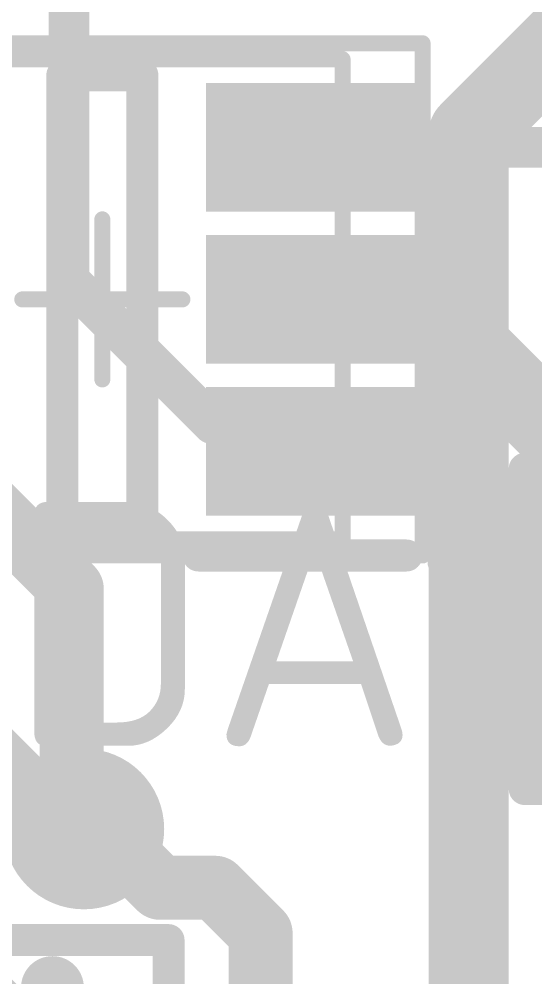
# Model space of a CAD drawing. Header units: inches. Extents: x 0 to 220, y 0 to 115.
# Drawn here: x 128.39 to 131.61, y 51.58 to 57.56 of the extents above; entities that cross this region are included whole.
import ezdxf

# ---------------------------------------------------------------- set-up
doc = ezdxf.new("R2010")
doc.units = ezdxf.units.IN
for name, color, linetype in [('Bottom Layer- Bottom', 5, 'Continuous'), ('Bottom Solder- Bot Mask', 6, 'Continuous'), ('Mechanical 1- Top Assy', 6, 'Continuous'), ('Mechanical 13', 56, 'Continuous'), ('Mechanical 15', 56, 'Continuous'), ('Top 3D Body', 56, 'Continuous'), ('Top Assembly', 56, 'Continuous'), ('Top Component Center', 56, 'Continuous'), ('Top Courtyard', 56, 'Continuous'), ('Top Layer- Top', 1, 'Continuous'), ('Top Overlay- Top Silk', 2, 'Continuous'), ('Top Paste- Top Paste', 8, 'Continuous'), ('Top Solder- Top Mask', 216, 'Continuous')]:
    doc.layers.add(name, color=color, linetype=linetype)
doc.styles.add('GOST type B', font='', dxfattribs={"height": 0.2})
doc.styles.get('GOST type B').set_extended_font_data('GOST type B')

# ---------------------------------------------------------------- blocks, each defined once
blk = doc.blocks.new('CAP__1206_21')
at = {"layer": 'Top Layer- Top'}
for points in [[(-1.99999727, -0.8000022099999999), (-1.99999727, 0.79999713), (-0.99999673, 0.79999713), (-0.99999673, -0.8000022099999999)], [(0.99999673, -0.79999713), (0.99999673, 0.8000022099999999), (1.99999727, 0.8000022099999999), (1.99999727, -0.79999713)]]:
    blk.add_hatch(color=7, dxfattribs=at).paths.add_polyline_path(points)
at = {"layer": 'Top Paste- Top Paste'}
for points in [[(-1.99999727, -0.8000022099999999), (-1.99999727, 0.79999713), (-0.99999673, 0.79999713), (-0.99999673, -0.8000022099999999)], [(0.99999673, -0.79999713), (0.99999673, 0.8000022099999999), (1.99999727, 0.8000022099999999), (1.99999727, -0.79999713)]]:
    blk.add_hatch(color=7, dxfattribs=at).paths.add_polyline_path(points)
at = {"layer": 'Top Solder- Top Mask'}
for points in [[(-2.10159727, -0.9016022099999998), (-2.10159727, 0.9015971299999999), (-0.8983967299999999, 0.9015971299999999), (-0.8983967299999999, -0.9016022099999998)], [(0.8983967299999999, -0.9015971299999999), (0.8983967299999999, 0.9016022099999998), (2.10159727, 0.9016022099999998), (2.10159727, -0.9015971299999999)]]:
    blk.add_hatch(color=7, dxfattribs=at).paths.add_polyline_path(points)
at = {"layer": 'Mechanical 13'}
for points in [[(-1.59999934, 0.77499972, 0.0999998, 0.0999998, 0), (-1.60000442, -0.77499972, 0.0999998, 0.0999998, 0)], [(1.60000188, 0.77499718, 0.0999998, 0.0999998, 0), (-1.59999934, 0.77499972, 0.0999998, 0.0999998, 0)], [(1.60000188, 0.77499718, 0.0999998, 0.0999998, 0), (1.5999968, -0.77499972, 0.0999998, 0.0999998, 0)], [(1.5999968, -0.77499972, 0.0999998, 0.0999998, 0), (-1.60000442, -0.77499972, 0.0999998, 0.0999998, 0)]]:
    blk.add_lwpolyline(points, format="xyseb", dxfattribs=at)
for points in [[(-1.62499802, 0.77499972, 0.0499999, 0.0499999, 1), (-1.57500066, 0.77499972, 0.0499999, 0.0499999, 1)], [(-1.62499802, 0.77499972, 0.0499999, 0.0499999, 1), (-1.57500066, 0.77499972, 0.0499999, 0.0499999, 1)], [(1.5750032, 0.77499718, 0.0499999, 0.0499999, 1), (1.62500056, 0.77499718, 0.0499999, 0.0499999, 1)], [(1.5750032, 0.77499718, 0.0499999, 0.0499999, 1), (1.62500056, 0.77499718, 0.0499999, 0.0499999, 1)], [(-1.6250031, -0.77499972, 0.0499999, 0.0499999, 1), (-1.57500574, -0.77499972, 0.0499999, 0.0499999, 1)], [(-1.6250031, -0.77499972, 0.0499999, 0.0499999, 1), (-1.57500574, -0.77499972, 0.0499999, 0.0499999, 1)], [(1.57499812, -0.77499972, 0.0499999, 0.0499999, 1), (1.62499548, -0.77499972, 0.0499999, 0.0499999, 1)], [(1.57499812, -0.77499972, 0.0499999, 0.0499999, 1), (1.62499548, -0.77499972, 0.0499999, 0.0499999, 1)]]:
    blk.add_lwpolyline(points, format="xyseb", close=True, dxfattribs=at)
at = {"layer": 'Mechanical 15'}
for points in [[(-2.19999814, 1.00000054, 0.0999998, 0.0999998, 0), (-2.20000068, -1.00000054, 0.0999998, 0.0999998, 0)], [(2.20000068, 1.00000054, 0.0999998, 0.0999998, 0), (-2.19999814, 1.00000054, 0.0999998, 0.0999998, 0)], [(2.20000068, 1.00000054, 0.0999998, 0.0999998, 0), (2.19999814, -1.00000054, 0.0999998, 0.0999998, 0)], [(2.54e-06, -0.499999, 0.0999998, 0.0999998, 0), (0, 0.49999646, 0.0999998, 0.0999998, 0)], [(0.499999, 2.54e-06, 0.0999998, 0.0999998, 0), (-0.49999646, 0, 0.0999998, 0.0999998, 0)], [(2.19999814, -1.00000054, 0.0999998, 0.0999998, 0), (-2.20000068, -1.00000054, 0.0999998, 0.0999998, 0)]]:
    blk.add_lwpolyline(points, format="xyseb", dxfattribs=at)
for points in [[(-2.22499682, 1.00000054, 0.0499999, 0.0499999, 1), (-2.17499946, 1.00000054, 0.0499999, 0.0499999, 1)], [(-2.22499682, 1.00000054, 0.0499999, 0.0499999, 1), (-2.17499946, 1.00000054, 0.0499999, 0.0499999, 1)], [(2.175002, 1.00000054, 0.0499999, 0.0499999, 1), (2.22499936, 1.00000054, 0.0499999, 0.0499999, 1)], [(2.175002, 1.00000054, 0.0499999, 0.0499999, 1), (2.22499936, 1.00000054, 0.0499999, 0.0499999, 1)], [(-0.02499868, 0.49999646, 0.0499999, 0.0499999, 1), (0.02499868, 0.49999646, 0.0499999, 0.0499999, 1)], [(-0.5249951399999999, 0, 0.0499999, 0.0499999, 1), (-0.47499778, 0, 0.0499999, 0.0499999, 1)], [(0.47500032, 2.54e-06, 0.0499999, 0.0499999, 1), (0.5249976799999999, 2.54e-06, 0.0499999, 0.0499999, 1)], [(-0.02499614, -0.499999, 0.0499999, 0.0499999, 1), (0.02500122, -0.499999, 0.0499999, 0.0499999, 1)], [(-2.22499936, -1.00000054, 0.0499999, 0.0499999, 1), (-2.175002, -1.00000054, 0.0499999, 0.0499999, 1)], [(-2.22499936, -1.00000054, 0.0499999, 0.0499999, 1), (-2.175002, -1.00000054, 0.0499999, 0.0499999, 1)], [(2.17499946, -1.00000054, 0.0499999, 0.0499999, 1), (2.22499682, -1.00000054, 0.0499999, 0.0499999, 1)], [(2.17499946, -1.00000054, 0.0499999, 0.0499999, 1), (2.22499682, -1.00000054, 0.0499999, 0.0499999, 1)]]:
    blk.add_lwpolyline(points, format="xyseb", close=True, dxfattribs=at)
at = {"layer": 'Top Overlay- Top Silk'}
for points in [[(-2.19999814, 1.00000054, 0.1999996, 0.1999996, 0), (-2.20000068, -1.00000054, 0.1999996, 0.1999996, 0)], [(2.20000068, 1.00000054, 0.1999996, 0.1999996, 0), (-2.19999814, 1.00000054, 0.1999996, 0.1999996, 0)], [(2.20000068, 1.00000054, 0.1999996, 0.1999996, 0), (2.19999814, -1.00000054, 0.1999996, 0.1999996, 0)], [(2.19999814, -1.00000054, 0.1999996, 0.1999996, 0), (-2.20000068, -1.00000054, 0.1999996, 0.1999996, 0)]]:
    blk.add_lwpolyline(points, format="xyseb", dxfattribs=at)
for points in [[(-2.24999804, 1.00000054, 0.0999998, 0.0999998, 1), (-2.14999824, 1.00000054, 0.0999998, 0.0999998, 1)], [(-2.24999804, 1.00000054, 0.0999998, 0.0999998, 1), (-2.14999824, 1.00000054, 0.0999998, 0.0999998, 1)], [(2.15000078, 1.00000054, 0.0999998, 0.0999998, 1), (2.25000058, 1.00000054, 0.0999998, 0.0999998, 1)], [(2.15000078, 1.00000054, 0.0999998, 0.0999998, 1), (2.25000058, 1.00000054, 0.0999998, 0.0999998, 1)], [(-2.25000058, -1.00000054, 0.0999998, 0.0999998, 1), (-2.15000078, -1.00000054, 0.0999998, 0.0999998, 1)], [(-2.25000058, -1.00000054, 0.0999998, 0.0999998, 1), (-2.15000078, -1.00000054, 0.0999998, 0.0999998, 1)], [(2.14999824, -1.00000054, 0.0999998, 0.0999998, 1), (2.24999804, -1.00000054, 0.0999998, 0.0999998, 1)], [(2.14999824, -1.00000054, 0.0999998, 0.0999998, 1), (2.24999804, -1.00000054, 0.0999998, 0.0999998, 1)]]:
    blk.add_lwpolyline(points, format="xyseb", close=True, dxfattribs=at)
blk = doc.blocks.new('SOT_23_5_54')
at = {"layer": 'Mechanical 1- Top Assy'}
h = blk.add_hatch(color=7, dxfattribs=at)
edge = h.paths.add_edge_path()
edge.add_arc((-1.0999978, 1.0999978), 0.2499995, 0, 360)
at = {"layer": 'Top Layer- Top'}
for points in [[(-1.84999503, 0.6499910799999999), (-1.84999503, 1.24998988), (-0.74999469, 1.24998988), (-0.74999469, 0.6499910799999999)], [(0.74998961, 0.6499910799999999), (0.74998961, 1.24998988), (1.84998995, 1.24998988), (1.84998995, 0.6499910799999999)], [(-1.85000519, -0.30000956), (-1.85000519, 0.29998924), (-0.75000485, 0.29998924), (-0.75000485, -0.30000956)], [(-1.85000519, -1.25000258), (-1.85000519, -0.65000378), (-0.75000485, -0.65000378), (-0.75000485, -1.25000258)], [(0.74999469, -1.2499975), (0.74999469, -0.6499986999999999), (1.84999503, -0.6499986999999999), (1.84999503, -1.2499975)]]:
    blk.add_hatch(color=7, dxfattribs=at).paths.add_polyline_path(points)
at = {"layer": 'Top Paste- Top Paste'}
for points in [[(-1.84999503, 0.6499910799999999), (-1.84999503, 1.24998988), (-0.74999469, 1.24998988), (-0.74999469, 0.6499910799999999)], [(0.74998961, 0.6499910799999999), (0.74998961, 1.24998988), (1.84998995, 1.24998988), (1.84998995, 0.6499910799999999)], [(-1.85000519, -0.30000956), (-1.85000519, 0.29998924), (-0.75000485, 0.29998924), (-0.75000485, -0.30000956)], [(-1.85000519, -1.25000258), (-1.85000519, -0.65000378), (-0.75000485, -0.65000378), (-0.75000485, -1.25000258)], [(0.74999469, -1.2499975), (0.74999469, -0.6499986999999999), (1.84999503, -0.6499986999999999), (1.84999503, -1.2499975)]]:
    blk.add_hatch(color=7, dxfattribs=at).paths.add_polyline_path(points)
at = {"layer": 'Top Solder- Top Mask'}
for points in [[(-1.95159503, 0.54839108), (-1.95159503, 1.35158988), (-0.6483946899999999, 1.35158988), (-0.6483946899999999, 0.5483910799999999)], [(0.64838961, 0.54839108), (0.64838961, 1.35158988), (1.95158995, 1.35158988), (1.95158995, 0.5483910799999999)], [(-1.95160519, -0.4016095599999999), (-1.95160519, 0.4015892400000001), (-0.6484048499999999, 0.4015892399999999), (-0.6484048499999999, -0.40160956)], [(-1.95160519, -1.35160258), (-1.95160519, -0.5484037799999999), (-0.6484048499999999, -0.5484037800000001), (-0.6484048499999999, -1.35160258)], [(0.6483946899999999, -1.3515975), (0.6483946899999999, -0.5483986999999999), (1.95159503, -0.5483987), (1.95159503, -1.3515975)]]:
    blk.add_hatch(color=7, dxfattribs=at).paths.add_polyline_path(points)
at = {"layer": 'Mechanical 1- Top Assy'}
for points in [[(1.49977856, 1.49977348, 0.0999998, 0.0999998, 0), (-1.50027894, 1.49977094, 0.0999998, 0.0999998, 0)], [(-1.5002764, -1.50026878, 0.0999998, 0.0999998, 0), (-1.50027894, 1.49977094, 0.0999998, 0.0999998, 0)], [(1.49978618, -1.50026624, 0.0999998, 0.0999998, 0), (1.49977856, 1.49977348, 0.0999998, 0.0999998, 0)], [(1.49978618, -1.50026624, 0.0999998, 0.0999998, 0), (-1.5002764, -1.50026878, 0.0999998, 0.0999998, 0)]]:
    blk.add_lwpolyline(points, format="xyseb", dxfattribs=at)
for points in [[(-1.52527762, 1.49977094, 0.0499999, 0.0499999, 1), (-1.47528026, 1.49977094, 0.0499999, 0.0499999, 1)], [(-1.52527762, 1.49977094, 0.0499999, 0.0499999, 1), (-1.47528026, 1.49977094, 0.0499999, 0.0499999, 1)], [(1.47477988, 1.49977348, 0.0499999, 0.0499999, 1), (1.52477724, 1.49977348, 0.0499999, 0.0499999, 1)], [(1.47477988, 1.49977348, 0.0499999, 0.0499999, 1), (1.52477724, 1.49977348, 0.0499999, 0.0499999, 1)], [(-1.52527508, -1.50026878, 0.0499999, 0.0499999, 1), (-1.47527772, -1.50026878, 0.0499999, 0.0499999, 1)], [(-1.52527508, -1.50026878, 0.0499999, 0.0499999, 1), (-1.47527772, -1.50026878, 0.0499999, 0.0499999, 1)], [(1.4747875, -1.50026624, 0.0499999, 0.0499999, 1), (1.52478486, -1.50026624, 0.0499999, 0.0499999, 1)], [(1.4747875, -1.50026624, 0.0499999, 0.0499999, 1), (1.52478486, -1.50026624, 0.0499999, 0.0499999, 1)]]:
    blk.add_lwpolyline(points, format="xyseb", close=True, dxfattribs=at)
at = {"layer": 'Mechanical 15'}
for points in [[(1.99999092, 1.59999426, 0.0999998, 0.0999998, 0), (-2.00000616, 1.59999426, 0.0999998, 0.0999998, 0)], [(-1.99999854, -1.60001204, 0.0999998, 0.0999998, 0), (-2.00000616, 1.59999426, 0.0999998, 0.0999998, 0)], [(1.99999346, -1.60000188, 0.0999998, 0.0999998, 0), (1.99999092, 1.59999426, 0.0999998, 0.0999998, 0)], [(-2.54e-06, 0.49999646, 0.0999998, 0.0999998, 0), (-2.54e-06, -0.50000916, 0.0999998, 0.0999998, 0)], [(0.50000408, -1.016e-05, 0.0999998, 0.0999998, 0), (-0.4999939199999999, 1.016e-05, 0.0999998, 0.0999998, 0)], [(1.99999346, -1.60000188, 0.0999998, 0.0999998, 0), (-1.99999854, -1.60001204, 0.0999998, 0.0999998, 0)]]:
    blk.add_lwpolyline(points, format="xyseb", dxfattribs=at)
for points in [[(-2.02500484, 1.59999426, 0.0499999, 0.0499999, 1), (-1.97500748, 1.59999426, 0.0499999, 0.0499999, 1)], [(-2.02500484, 1.59999426, 0.0499999, 0.0499999, 1), (-1.97500748, 1.59999426, 0.0499999, 0.0499999, 1)], [(1.97499224, 1.59999426, 0.0499999, 0.0499999, 1), (2.0249896, 1.59999426, 0.0499999, 0.0499999, 1)], [(1.97499224, 1.59999426, 0.0499999, 0.0499999, 1), (2.0249896, 1.59999426, 0.0499999, 0.0499999, 1)], [(-0.02500122, 0.49999646, 0.0499999, 0.0499999, 1), (0.02499614, 0.49999646, 0.0499999, 0.0499999, 1)], [(-0.5249925999999999, 1.016e-05, 0.0499999, 0.0499999, 1), (-0.47499524, 1.016e-05, 0.0499999, 0.0499999, 1)], [(0.4750054, -1.016e-05, 0.0499999, 0.0499999, 1), (0.52500276, -1.016e-05, 0.0499999, 0.0499999, 1)], [(-0.02500122, -0.50000916, 0.0499999, 0.0499999, 1), (0.02499614, -0.50000916, 0.0499999, 0.0499999, 1)], [(-2.02499722, -1.60001204, 0.0499999, 0.0499999, 1), (-1.97499986, -1.60001204, 0.0499999, 0.0499999, 1)], [(-2.02499722, -1.60001204, 0.0499999, 0.0499999, 1), (-1.97499986, -1.60001204, 0.0499999, 0.0499999, 1)], [(1.97499478, -1.60000188, 0.0499999, 0.0499999, 1), (2.02499214, -1.60000188, 0.0499999, 0.0499999, 1)], [(1.97499478, -1.60000188, 0.0499999, 0.0499999, 1), (2.02499214, -1.60000188, 0.0499999, 0.0499999, 1)]]:
    blk.add_lwpolyline(points, format="xyseb", close=True, dxfattribs=at)
at = {"layer": 'Top Overlay- Top Silk'}
for points in [[(-0.6000038799999999, 1.60000696, 0.1999996, 0.1999996, 0), (-1.8999962, 1.59999172, 0.1999996, 0.1999996, 0)], [(-0.25000204, 1.3999972, 0.1999996, 0.1999996, 0), (-0.25000458, -1.39999466, 0.1999996, 0.1999996, 0)], [(0.24998934, 1.39999974, 0.1999996, 0.1999996, 0), (-0.25000204, 1.3999972, 0.1999996, 0.1999996, 0)], [(0.24999188, -1.40001498, 0.1999996, 0.1999996, 0), (0.24998934, 1.39999974, 0.1999996, 0.1999996, 0)], [(0.24999188, -1.40001498, 0.1999996, 0.1999996, 0), (-0.25000458, -1.39999466, 0.1999996, 0.1999996, 0)]]:
    blk.add_lwpolyline(points, format="xyseb", dxfattribs=at)
for points in [[(-1.9499961, 1.59999172, 0.0999998, 0.0999998, 1), (-1.8499963, 1.59999172, 0.0999998, 0.0999998, 1)], [(-0.65000378, 1.60000696, 0.0999998, 0.0999998, 1), (-0.5500039800000001, 1.60000696, 0.0999998, 0.0999998, 1)], [(-0.30000194, 1.3999972, 0.0999998, 0.0999998, 1), (-0.20000214, 1.3999972, 0.0999998, 0.0999998, 1)], [(-0.30000194, 1.3999972, 0.0999998, 0.0999998, 1), (-0.20000214, 1.3999972, 0.0999998, 0.0999998, 1)], [(0.19998944, 1.39999974, 0.0999998, 0.0999998, 1), (0.29998924, 1.39999974, 0.0999998, 0.0999998, 1)], [(0.19998944, 1.39999974, 0.0999998, 0.0999998, 1), (0.29998924, 1.39999974, 0.0999998, 0.0999998, 1)], [(-0.30000448, -1.39999466, 0.0999998, 0.0999998, 1), (-0.20000468, -1.39999466, 0.0999998, 0.0999998, 1)], [(-0.30000448, -1.39999466, 0.0999998, 0.0999998, 1), (-0.20000468, -1.39999466, 0.0999998, 0.0999998, 1)], [(0.19999198, -1.40001498, 0.0999998, 0.0999998, 1), (0.29999178, -1.40001498, 0.0999998, 0.0999998, 1)], [(0.19999198, -1.40001498, 0.0999998, 0.0999998, 1), (0.29999178, -1.40001498, 0.0999998, 0.0999998, 1)]]:
    blk.add_lwpolyline(points, format="xyseb", close=True, dxfattribs=at)
blk = doc.blocks.new('SOD_323F_80')
at = {"layer": 'Top Layer- Top'}
blk.add_hatch(color=7, dxfattribs=at).paths.add_polyline_path([(-1.50311739, 0.19624675), (-0.4974780499999999, 0.19624675), (-0.4974780499999999, -0.19622643), (-1.50311739, -0.19622643)])
h = blk.add_hatch(color=7, dxfattribs=at)
edge = h.paths.add_edge_path()
edge.add_arc((0.6937032099999999, 1.143000000007392e-05), 0.1962353199999999, 90, 180)
edge.add_line((0.49746789, 1.143e-05), (0.49746789, 8.890000000037254e-06))
edge.add_arc((0.6937032099999999, 8.889999999926076e-06), 0.1962353199999999, 180, 270)
edge.add_line((0.6937032099999999, -0.19622643), (1.30687191, -0.19622643))
edge.add_arc((1.30687191, 8.889999999926076e-06), 0.1962353199999999, 270, 360)
edge.add_line((1.50310723, 8.89e-06), (1.50310723, 1.143000000002586e-05))
edge.add_arc((1.30687191, 1.143000000007392e-05), 0.1962353199999999, 1.403349049747445e-14, 90.00000000000001)
edge.add_line((1.30687191, 0.19624675), (0.6937032099999999, 0.19624675))
at = {"layer": 'Top Paste- Top Paste'}
blk.add_hatch(color=7, dxfattribs=at).paths.add_polyline_path([(-1.50311739, 0.19624675), (-0.4974780499999999, 0.19624675), (-0.4974780499999999, -0.19622643), (-1.50311739, -0.19622643)])
h = blk.add_hatch(color=7, dxfattribs=at)
edge = h.paths.add_edge_path()
edge.add_arc((0.6937032099999999, 1.143000000007392e-05), 0.1962353199999999, 90, 180)
edge.add_line((0.49746789, 1.143e-05), (0.49746789, 8.890000000037254e-06))
edge.add_arc((0.6937032099999999, 8.889999999926076e-06), 0.1962353199999999, 180, 270)
edge.add_line((0.6937032099999999, -0.19622643), (1.30687191, -0.19622643))
edge.add_arc((1.30687191, 8.889999999926076e-06), 0.1962353199999999, 270, 360)
edge.add_line((1.50310723, 8.89e-06), (1.50310723, 1.143000000002586e-05))
edge.add_arc((1.30687191, 1.143000000007392e-05), 0.1962353199999999, 1.403349049747445e-14, 90.00000000000001)
edge.add_line((1.30687191, 0.19624675), (0.6937032099999999, 0.19624675))
at = {"layer": 'Top Solder- Top Mask'}
blk.add_hatch(color=7, dxfattribs=at).paths.add_polyline_path([(-1.50311739, 0.19624675), (-0.4974780499999999, 0.19624675), (-0.4974780499999999, -0.19622643), (-1.50311739, -0.19622643)])
h = blk.add_hatch(color=7, dxfattribs=at)
edge = h.paths.add_edge_path()
edge.add_arc((0.6937032099999999, 1.143000000007392e-05), 0.1962353199999999, 90, 180)
edge.add_line((0.49746789, 1.143e-05), (0.49746789, 8.890000000037254e-06))
edge.add_arc((0.6937032099999999, 8.889999999926076e-06), 0.1962353199999999, 180, 270)
edge.add_line((0.6937032099999999, -0.19622643), (1.30687191, -0.19622643))
edge.add_arc((1.30687191, 8.889999999926076e-06), 0.1962353199999999, 270, 360)
edge.add_line((1.50310723, 8.89e-06), (1.50310723, 1.143000000002586e-05))
edge.add_arc((1.30687191, 1.143000000007392e-05), 0.1962353199999999, 1.403349049747445e-14, 90.00000000000001)
edge.add_line((1.30687191, 0.19624675), (0.6937032099999999, 0.19624675))
at = {"layer": 'Top 3D Body'}
for points in [[(0.8499906799999999, 0.62500764, 0.1999996, 0.1999996, 0), (-0.8500008399999999, 0.6249924, 0.1999996, 0.1999996, 0)], [(-0.8500008399999999, 0.6249924, 0.1999996, 0.1999996, 0), (-0.8499983, -0.6249924, 0.1999996, 0.1999996, 0)], [(0.8499906799999999, 0.62500764, 0.1999996, 0.1999996, 0), (0.8499830599999999, -0.6249771599999999, 0.1999996, 0.1999996, 0)], [(0.8499830599999999, -0.6249771599999999, 0.1999996, 0.1999996, 0), (-0.8499983, -0.6249924, 0.1999996, 0.1999996, 0)]]:
    blk.add_lwpolyline(points, format="xyseb", dxfattribs=at)
for points in [[(-0.90000074, 0.6249924, 0.0999998, 0.0999998, 1), (-0.8000009399999999, 0.6249924, 0.0999998, 0.0999998, 1)], [(-0.90000074, 0.6249924, 0.0999998, 0.0999998, 1), (-0.8000009399999999, 0.6249924, 0.0999998, 0.0999998, 1)], [(0.79999078, 0.62500764, 0.0999998, 0.0999998, 1), (0.8999905799999999, 0.62500764, 0.0999998, 0.0999998, 1)], [(0.79999078, 0.62500764, 0.0999998, 0.0999998, 1), (0.8999905799999999, 0.62500764, 0.0999998, 0.0999998, 1)], [(-0.8999982, -0.6249924, 0.0999998, 0.0999998, 1), (-0.7999984, -0.6249924, 0.0999998, 0.0999998, 1)], [(-0.8999982, -0.6249924, 0.0999998, 0.0999998, 1), (-0.7999984, -0.6249924, 0.0999998, 0.0999998, 1)], [(0.7999831599999999, -0.6249771599999999, 0.0999998, 0.0999998, 1), (0.89998296, -0.6249771599999999, 0.0999998, 0.0999998, 1)], [(0.7999831599999999, -0.6249771599999999, 0.0999998, 0.0999998, 1), (0.89998296, -0.6249771599999999, 0.0999998, 0.0999998, 1)]]:
    blk.add_lwpolyline(points, format="xyseb", close=True, dxfattribs=at)
at = {"layer": 'Top Assembly'}
for points in [[(-1.60311338, 0.7250201399999999, 0.1999996, 0.1999996, 0), (-1.603121, -0.72496934, 0.1999996, 0.1999996, 0)], [(-1.60311338, 0.7250201399999999, 0.1999996, 0.1999996, 0), (1.60309306, 0.72500998, 0.1999996, 0.1999996, 0)], [(1.60309306, 0.72500998, 0.1999996, 0.1999996, 0), (1.6030829, -0.7250125199999999, 0.1999996, 0.1999996, 0)], [(-1.603121, -0.72496934, 0.1999996, 0.1999996, 0), (1.6030829, -0.7250125199999999, 0.1999996, 0.1999996, 0)]]:
    blk.add_lwpolyline(points, format="xyseb", dxfattribs=at)
for points in [[(-1.65311328, 0.7250201399999999, 0.0999998, 0.0999998, 1), (-1.55311348, 0.7250201399999999, 0.0999998, 0.0999998, 1)], [(-1.65311328, 0.7250201399999999, 0.0999998, 0.0999998, 1), (-1.55311348, 0.7250201399999999, 0.0999998, 0.0999998, 1)], [(1.55309316, 0.72500998, 0.0999998, 0.0999998, 1), (1.65309296, 0.72500998, 0.0999998, 0.0999998, 1)], [(1.55309316, 0.72500998, 0.0999998, 0.0999998, 1), (1.65309296, 0.72500998, 0.0999998, 0.0999998, 1)], [(-1.6531209, -0.72496934, 0.0999998, 0.0999998, 1), (-1.5531211, -0.72496934, 0.0999998, 0.0999998, 1)], [(-1.6531209, -0.72496934, 0.0999998, 0.0999998, 1), (-1.5531211, -0.72496934, 0.0999998, 0.0999998, 1)], [(1.553083, -0.7250125199999999, 0.0999998, 0.0999998, 1), (1.6530828, -0.7250125199999999, 0.0999998, 0.0999998, 1)], [(1.553083, -0.7250125199999999, 0.0999998, 0.0999998, 1), (1.6530828, -0.7250125199999999, 0.0999998, 0.0999998, 1)]]:
    blk.add_lwpolyline(points, format="xyseb", close=True, dxfattribs=at)
at = {"layer": 'Top Component Center'}
for points in [[(2.54e-06, 0.50002694, 0.0999998, 0.0999998, 0), (-1.778e-05, -0.49999646, 0.0999998, 0.0999998, 0)], [(-0.5000167799999999, 1.778e-05, 0.0999998, 0.0999998, 0), (0.50000916, 1.524e-05, 0.0999998, 0.0999998, 0)]]:
    blk.add_lwpolyline(points, format="xyseb", dxfattribs=at)
for points in [[(-0.02499614, 0.50002694, 0.0499999, 0.0499999, 1), (0.02500122, 0.50002694, 0.0499999, 0.0499999, 1)], [(-0.52501546, 1.778e-05, 0.0499999, 0.0499999, 1), (-0.4750180999999999, 1.778e-05, 0.0499999, 0.0499999, 1)], [(0.47501048, 1.524e-05, 0.0499999, 0.0499999, 1), (0.52500784, 1.524e-05, 0.0499999, 0.0499999, 1)], [(-0.02501646, -0.49999646, 0.0499999, 0.0499999, 1), (0.0249809, -0.49999646, 0.0499999, 0.0499999, 1)]]:
    blk.add_lwpolyline(points, format="xyseb", close=True, dxfattribs=at)
at = {"layer": 'Top Courtyard'}
for points in [[(-1.60311338, 0.7250201399999999, 0.1999996, 0.1999996, 0), (1.60309306, 0.72500998, 0.1999996, 0.1999996, 0)], [(-1.60311338, 0.7250201399999999, 0.1999996, 0.1999996, 0), (-1.60309814, -0.7249794999999999, 0.1999996, 0.1999996, 0)], [(1.60309306, 0.72500998, 0.1999996, 0.1999996, 0), (1.6030829, -0.7250125199999999, 0.1999996, 0.1999996, 0)], [(-1.60309814, -0.7249794999999999, 0.1999996, 0.1999996, 0), (1.6030829, -0.7250125199999999, 0.1999996, 0.1999996, 0)]]:
    blk.add_lwpolyline(points, format="xyseb", dxfattribs=at)
for points in [[(-1.65311328, 0.7250201399999999, 0.0999998, 0.0999998, 1), (-1.55311348, 0.7250201399999999, 0.0999998, 0.0999998, 1)], [(-1.65311328, 0.7250201399999999, 0.0999998, 0.0999998, 1), (-1.55311348, 0.7250201399999999, 0.0999998, 0.0999998, 1)], [(1.55309316, 0.72500998, 0.0999998, 0.0999998, 1), (1.65309296, 0.72500998, 0.0999998, 0.0999998, 1)], [(1.55309316, 0.72500998, 0.0999998, 0.0999998, 1), (1.65309296, 0.72500998, 0.0999998, 0.0999998, 1)], [(-1.65309804, -0.7249794999999999, 0.0999998, 0.0999998, 1), (-1.55309824, -0.7249794999999999, 0.0999998, 0.0999998, 1)], [(-1.65309804, -0.7249794999999999, 0.0999998, 0.0999998, 1), (-1.55309824, -0.7249794999999999, 0.0999998, 0.0999998, 1)], [(1.553083, -0.7250125199999999, 0.0999998, 0.0999998, 1), (1.6530828, -0.7250125199999999, 0.0999998, 0.0999998, 1)], [(1.553083, -0.7250125199999999, 0.0999998, 0.0999998, 1), (1.6530828, -0.7250125199999999, 0.0999998, 0.0999998, 1)]]:
    blk.add_lwpolyline(points, format="xyseb", close=True, dxfattribs=at)
at = {"layer": 'Top Overlay- Top Silk'}
for points in [[(-1.21053606, 0.69623686, 0.2499995, 0.2499995, 1), (-1.4605381, 0.69623686, 0.2499995, 0.2499995, 1)], [(-1.52303734, 0.69623686, 0.12499848, 0.12499848, 1), (-1.39803886, 0.69623686, 0.12499848, 0.12499848, 1)], [(-1.2730353, 0.69623686, 0.12499848, 0.12499848, 1), (-1.14803682, 0.69623686, 0.12499848, 0.12499848, 1)], [(-0.9000083599999998, 0.6499936199999999, 0.0999998, 0.0999998, 1), (-0.80000856, 0.6499936199999999, 0.0999998, 0.0999998, 1)], [(-0.9000083599999998, 0.6499936199999999, 0.0999998, 0.0999998, 1), (-0.80000856, 0.6499936199999999, 0.0999998, 0.0999998, 1)], [(0.7999857, 0.65001902, 0.0999998, 0.0999998, 1), (0.8999854999999999, 0.65001902, 0.0999998, 0.0999998, 1)], [(0.7999857, 0.65001902, 0.0999998, 0.0999998, 1), (0.8999854999999999, 0.65001902, 0.0999998, 0.0999998, 1)], [(-0.89998296, 0.58499502, 0.0999998, 0.0999998, 1), (-0.7999831599999999, 0.58499502, 0.0999998, 0.0999998, 1)], [(0.7999984, 0.58501788, 0.0999998, 0.0999998, 1), (0.8999982, 0.58501788, 0.0999998, 0.0999998, 1)], [(-0.90000582, -0.5849873999999999, 0.0999998, 0.0999998, 1), (-0.8000060199999999, -0.5849873999999999, 0.0999998, 0.0999998, 1)], [(0.7999984, -0.58501026, 0.0999998, 0.0999998, 1), (0.8999982, -0.58501026, 0.0999998, 0.0999998, 1)], [(-0.90000074, -0.6499961599999999, 0.0999998, 0.0999998, 1), (-0.8000009399999999, -0.6499961599999999, 0.0999998, 0.0999998, 1)], [(-0.90000074, -0.6499961599999999, 0.0999998, 0.0999998, 1), (-0.8000009399999999, -0.6499961599999999, 0.0999998, 0.0999998, 1)], [(0.7999984, -0.65000632, 0.0999998, 0.0999998, 1), (0.8999982, -0.65000632, 0.0999998, 0.0999998, 1)], [(0.7999984, -0.65000632, 0.0999998, 0.0999998, 1), (0.8999982, -0.65000632, 0.0999998, 0.0999998, 1)]]:
    blk.add_lwpolyline(points, format="xyseb", close=True, dxfattribs=at)
for points in [[(0.8499856, 0.65001902, 0.1999996, 0.1999996, 0), (-0.85000846, 0.6499936199999999, 0.1999996, 0.1999996, 0)], [(-0.85000846, 0.6499936199999999, 0.1999996, 0.1999996, 0), (-0.8499830599999999, 0.58499502, 0.1999996, 0.1999996, 0)], [(0.8499856, 0.65001902, 0.1999996, 0.1999996, 0), (0.8499983, 0.58501788, 0.1999996, 0.1999996, 0)], [(-0.85000592, -0.5849873999999999, 0.1999996, 0.1999996, 0), (-0.8500008399999999, -0.6499961599999999, 0.1999996, 0.1999996, 0)], [(0.8499983, -0.58501026, 0.1999996, 0.1999996, 0), (0.8499983, -0.65000632, 0.1999996, 0.1999996, 0)], [(-0.8500008399999999, -0.6499961599999999, 0.1999996, 0.1999996, 0), (0.8499983, -0.65000632, 0.1999996, 0.1999996, 0)]]:
    blk.add_lwpolyline(points, format="xyseb", dxfattribs=at)

msp = doc.modelspace()

# ---------------------------------------------------------------- hatches: boundary and pattern name
at = {"layer": 'Bottom Layer- Bottom'}
h = msp.add_hatch(color=7, dxfattribs=at)
edge = h.paths.add_edge_path()
edge.add_arc((128.79626006, 52.49999913999999), 0.3999992, 0, 360)
at = {"layer": 'Bottom Solder- Bot Mask'}
h = msp.add_hatch(color=7, dxfattribs=at)
edge = h.paths.add_edge_path()
edge.add_arc((128.79626006, 52.49999913999999), 0.5015992, 0, 360)
at = {"layer": 'Top Layer- Top'}
h = msp.add_hatch(color=7, dxfattribs=at)
edge = h.paths.add_edge_path()
edge.add_arc((128.79626006, 52.49999913999999), 0.3999992, 0, 360)
at = {"layer": 'Top Solder- Top Mask'}
h = msp.add_hatch(color=7, dxfattribs=at)
edge = h.paths.add_edge_path()
edge.add_arc((128.79626006, 52.49999913999999), 0.5015992, 0, 360)

# ---------------------------------------------------------------- linework, layer by layer
at = {"layer": 'Bottom Layer- Bottom'}
for points in [[(131.19999922, 56.84726756, 0.499999, 0.499999, 0), (134.31162622, 59.95889455999999, 0.499999, 0.499999, 0)], [(131.19999922, 42.49999881999999, 0.499999, 0.499999, 0), (131.19999922, 56.84726756, 0.499999, 0.499999, 0)], [(127.1999996, 52.52829474, 0.254, 0.254, 0), (129.0730083, 50.65528603999999, 0.254, 0.254, 0)], [(128.79626006, 52.49999913999999, 0.3999992, 0.3999992, 0), (128.90450216, 52.49999913999999, 0.3999992, 0.3999992, 0)], [(128.90450216, 52.49999913999999, 0.3999992, 0.3999992, 0), (129.27165662, 52.13284467999999, 0.3999992, 0.3999992, 0)], [(129.27165662, 52.13284467999999, 0.3999992, 0.3999992, 0), (129.61715504, 52.13284467999999, 0.3999992, 0.3999992, 0)], [(129.61715504, 52.13284467999999, 0.3999992, 0.3999992, 0), (129.89999928, 51.85000044, 0.3999992, 0.3999992, 0)], [(129.89999928, 42.70000096, 0.3999992, 0.3999992, 0), (129.89999928, 51.85000044, 0.3999992, 0.3999992, 0)]]:
    msp.add_lwpolyline(points, format="xyseb", dxfattribs=at)
for points in [[(131.07500074, 56.84726756, 0.2499995, 0.2499995, 1), (131.3249977, 56.84726756, 0.2499995, 0.2499995, 1)], [(131.07500074, 56.84726756, 0.2499995, 0.2499995, 1), (131.3249977, 56.84726756, 0.2499995, 0.2499995, 1)], [(128.69626026, 52.49999913999999, 0.1999996, 0.1999996, 1), (128.89625986, 52.49999913999999, 0.1999996, 0.1999996, 1)], [(128.80450236, 52.49999913999999, 0.1999996, 0.1999996, 1), (129.00450196, 52.49999913999999, 0.1999996, 0.1999996, 1)], [(128.80450236, 52.49999913999999, 0.1999996, 0.1999996, 1), (129.00450196, 52.49999913999999, 0.1999996, 0.1999996, 1)], [(129.17165682, 52.13284467999999, 0.1999996, 0.1999996, 1), (129.37165642, 52.13284467999999, 0.1999996, 0.1999996, 1)], [(129.17165682, 52.13284467999999, 0.1999996, 0.1999996, 1), (129.37165642, 52.13284467999999, 0.1999996, 0.1999996, 1)], [(129.51715524, 52.13284467999999, 0.1999996, 0.1999996, 1), (129.71715484, 52.13284467999999, 0.1999996, 0.1999996, 1)], [(129.51715524, 52.13284467999999, 0.1999996, 0.1999996, 1), (129.71715484, 52.13284467999999, 0.1999996, 0.1999996, 1)], [(129.79999948, 51.85000044, 0.1999996, 0.1999996, 1), (129.99999908, 51.85000044, 0.1999996, 0.1999996, 1)], [(129.79999948, 51.85000044, 0.1999996, 0.1999996, 1), (129.99999908, 51.85000044, 0.1999996, 0.1999996, 1)]]:
    msp.add_lwpolyline(points, format="xyseb", close=True, dxfattribs=at)
at = {"layer": 'Top Layer- Top'}
for points in [[(128.70399456, 55.9276758, 0.254, 0.254, 0), (128.70399456, 58.2588116, 0.254, 0.254, 0)], [(130.21164204, 56.75883746, 0.254, 0.254, 0), (131.16170364, 56.75883746, 0.254, 0.254, 0)], [(131.16170364, 56.75883746, 0.254, 0.254, 0), (131.16171126, 56.75884508, 0.254, 0.254, 0)], [(131.16171126, 56.75884508, 0.254, 0.254, 0), (132.35985466, 56.75884508, 0.254, 0.254, 0)], [(128.70399456, 55.9276758, 0.254, 0.254, 0), (129.59982716, 55.0318432, 0.254, 0.254, 0)], [(130.21164204, 55.80884444, 0.499999, 0.499999, 0), (130.26164194, 55.75884453999999, 0.499999, 0.499999, 0)], [(130.26164194, 55.75884453999999, 0.499999, 0.499999, 0), (130.95987016, 55.75884453999999, 0.499999, 0.499999, 0)], [(130.95987016, 55.75884453999999, 0.499999, 0.499999, 0), (132.00000016, 54.71871453999999, 0.499999, 0.499999, 0)], [(129.59982716, 55.0318432, 0.254, 0.254, 0), (130.03863248, 55.0318432, 0.254, 0.254, 0)], [(130.03863248, 55.0318432, 0.254, 0.254, 0), (130.21163188, 54.8588438, 0.254, 0.254, 0)], [(127.86164928, 54.8588438, 0.3999992, 0.3999992, 0), (128.72049186, 54.00000121999999, 0.3999992, 0.3999992, 0)], [(128.72049186, 52.57576733999999, 0.3999992, 0.3999992, 0), (128.72049186, 54.00000121999999, 0.3999992, 0.3999992, 0)], [(128.18801642, 53.00000068, 0.3999992, 0.3999992, 0), (128.68801796, 52.49999913999999, 0.3999992, 0.3999992, 0)], [(128.72049186, 52.57576733999999, 0.3999992, 0.3999992, 0), (128.79626006, 52.49999913999999, 0.3999992, 0.3999992, 0)], [(128.68801796, 52.49999913999999, 0.3999992, 0.3999992, 0), (128.79626006, 52.49999913999999, 0.3999992, 0.3999992, 0)]]:
    msp.add_lwpolyline(points, format="xyseb", dxfattribs=at)
for points in [[(130.14814204, 56.75883746, 0.127, 0.127, 1), (130.27514204, 56.75883746, 0.127, 0.127, 1)], [(131.09820364, 56.75883746, 0.127, 0.127, 1), (131.22520364, 56.75883746, 0.127, 0.127, 1)], [(131.09820364, 56.75883746, 0.127, 0.127, 1), (131.22520364, 56.75883746, 0.127, 0.127, 1)], [(131.09821126, 56.75884508, 0.127, 0.127, 1), (131.22521126, 56.75884508, 0.127, 0.127, 1)], [(131.09821126, 56.75884508, 0.127, 0.127, 1), (131.22521126, 56.75884508, 0.127, 0.127, 1)], [(128.64049456, 55.9276758, 0.127, 0.127, 1), (128.76749456, 55.9276758, 0.127, 0.127, 1)], [(128.64049456, 55.9276758, 0.127, 0.127, 1), (128.76749456, 55.9276758, 0.127, 0.127, 1)], [(130.08664356, 55.80884444, 0.2499995, 0.2499995, 1), (130.33664052, 55.80884444, 0.2499995, 0.2499995, 1)], [(130.13664346, 55.75884453999999, 0.2499995, 0.2499995, 1), (130.38664042, 55.75884453999999, 0.2499995, 0.2499995, 1)], [(130.13664346, 55.75884453999999, 0.2499995, 0.2499995, 1), (130.38664042, 55.75884453999999, 0.2499995, 0.2499995, 1)], [(130.83487168, 55.75884453999999, 0.2499995, 0.2499995, 1), (131.08486864, 55.75884453999999, 0.2499995, 0.2499995, 1)], [(130.83487168, 55.75884453999999, 0.2499995, 0.2499995, 1), (131.08486864, 55.75884453999999, 0.2499995, 0.2499995, 1)], [(129.53632716, 55.0318432, 0.127, 0.127, 1), (129.66332716, 55.0318432, 0.127, 0.127, 1)], [(129.53632716, 55.0318432, 0.127, 0.127, 1), (129.66332716, 55.0318432, 0.127, 0.127, 1)], [(129.97513248, 55.0318432, 0.127, 0.127, 1), (130.10213248, 55.0318432, 0.127, 0.127, 1)], [(129.97513248, 55.0318432, 0.127, 0.127, 1), (130.10213248, 55.0318432, 0.127, 0.127, 1)], [(130.14813188, 54.8588438, 0.127, 0.127, 1), (130.27513188, 54.8588438, 0.127, 0.127, 1)], [(128.62049206, 54.00000121999999, 0.1999996, 0.1999996, 1), (128.82049166, 54.00000121999999, 0.1999996, 0.1999996, 1)], [(128.62049206, 54.00000121999999, 0.1999996, 0.1999996, 1), (128.82049166, 54.00000121999999, 0.1999996, 0.1999996, 1)], [(128.62049206, 52.57576733999999, 0.1999996, 0.1999996, 1), (128.82049166, 52.57576733999999, 0.1999996, 0.1999996, 1)], [(128.62049206, 52.57576733999999, 0.1999996, 0.1999996, 1), (128.82049166, 52.57576733999999, 0.1999996, 0.1999996, 1)], [(128.58801816, 52.49999913999999, 0.1999996, 0.1999996, 1), (128.78801776, 52.49999913999999, 0.1999996, 0.1999996, 1)], [(128.58801816, 52.49999913999999, 0.1999996, 0.1999996, 1), (128.78801776, 52.49999913999999, 0.1999996, 0.1999996, 1)], [(128.69626026, 52.49999913999999, 0.1999996, 0.1999996, 1), (128.89625986, 52.49999913999999, 0.1999996, 0.1999996, 1)], [(128.69626026, 52.49999913999999, 0.1999996, 0.1999996, 1), (128.89625986, 52.49999913999999, 0.1999996, 0.1999996, 1)]]:
    msp.add_lwpolyline(points, format="xyseb", close=True, dxfattribs=at)

# ---------------------------------------------------------------- block references
for name, p, rotation in [('SOT_23_5_54', (128.91163702, 55.80883427999999), 180), ('CAP__1206_21', (133.7499992, 53.74999918), 180), ('SOD_323F_80', (128.60000696, 50.20280536), 90)]:
    msp.add_blockref(name, p, dxfattribs=dict(rotation=rotation))

# ---------------------------------------------------------------- texts
at = {"layer": 'Top Overlay- Top Silk', "style": 'GOST type B'}
msp.add_text('DA14', height=1.524, dxfattribs=at).set_placement((128.33017006, 53.0199981))

doc.saveas('drawing.dxf')
